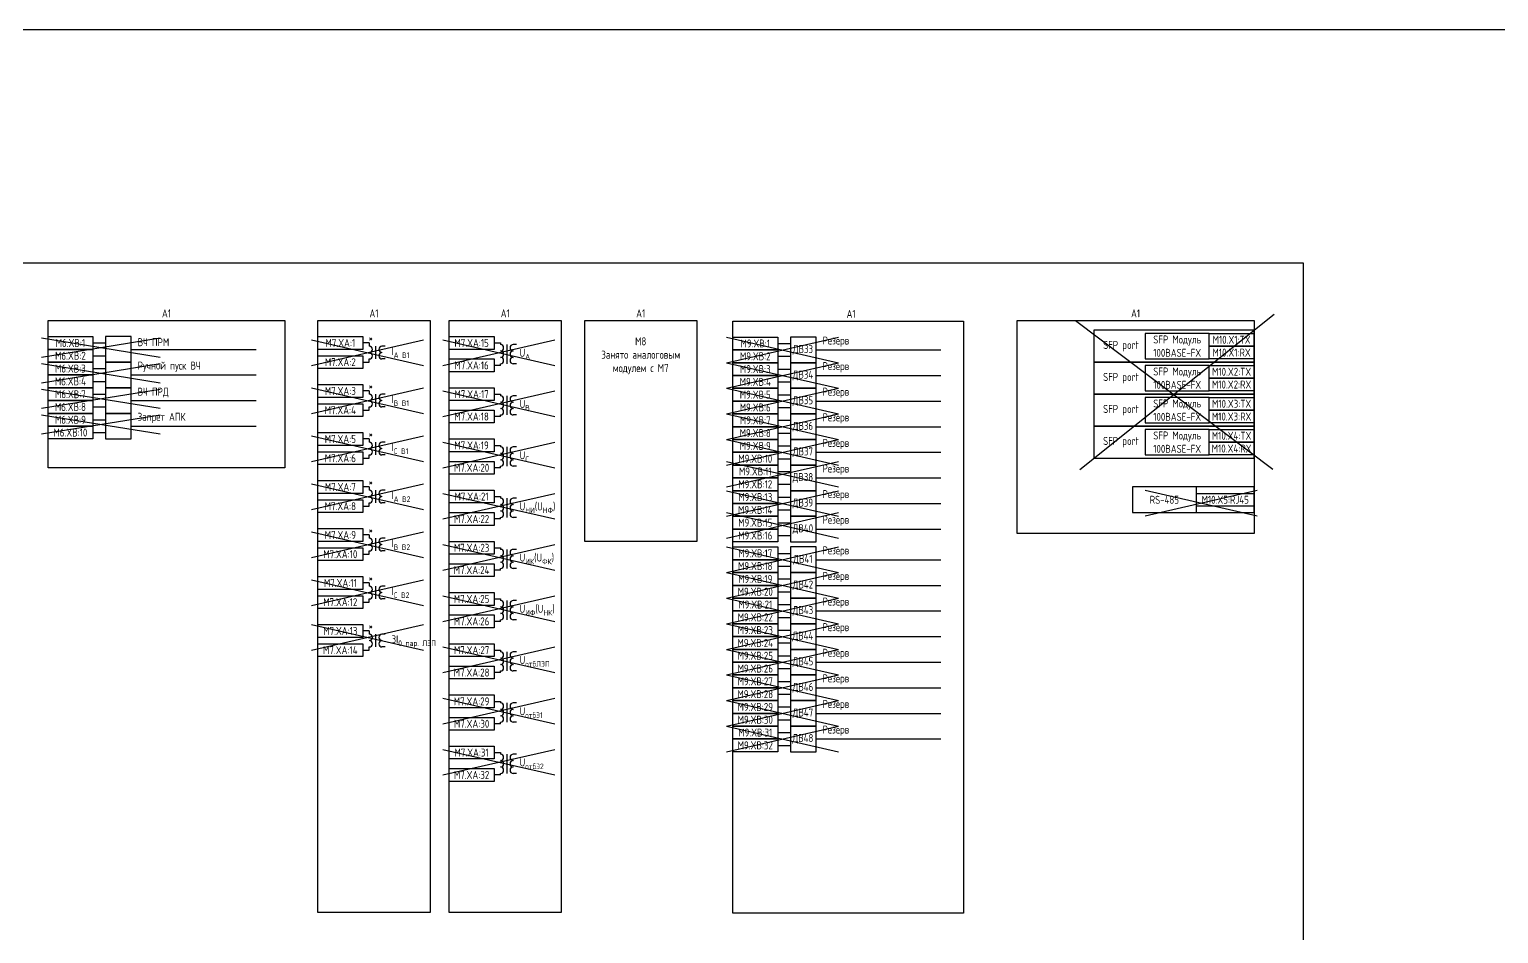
# Model space of a CAD drawing. Header units: millimetres. Extents: x -863 to 2619, y -90 to 586.
# Drawn here: x -243.7 to 215.1, y 303.4 to 586 of the extents above; entities that cross this region are included whole.
import ezdxf

# ---------------------------------------------------------------- set-up
doc = ezdxf.new("R2010")
doc.units = ezdxf.units.MM
doc.styles.add('Gost_type_A', font='GOST_0.TTF')

msp = doc.modelspace()

# ---------------------------------------------------------------- linework, layer by layer
at = {"color": 6}
for p, q in [((84.39, 448.51), (145, 497)), ((83.02, 495), (144.66, 448.55)), ((-239.93, 489.58), (-202.93, 483.58)), ((-239.93, 483.58), (-202.93, 489.58)), ((-155.62, 489), (-120.62, 481)), ((-155.62, 481), (-120.62, 489)), ((-114.62, 489), (-79.62, 481)), ((-114.62, 481), (-79.62, 489)), ((-239.93, 481.58), (-202.93, 475.58)), ((-239.93, 475.58), (-202.93, 481.58)), ((-239.93, 473.58), (-202.93, 467.58)), ((-239.93, 467.58), (-202.93, 473.58)), ((-155.62, 474), (-120.62, 466)), ((-155.62, 466), (-120.62, 474)), ((-114.62, 473), (-79.62, 465)), ((-114.62, 465), (-79.62, 473)), ((-239.93, 465.58), (-202.93, 459.58)), ((-239.93, 459.58), (-202.93, 465.58)), ((-155.62, 459), (-120.62, 451)), ((-155.62, 451), (-120.62, 459)), ((-114.62, 457), (-79.62, 449)), ((-114.62, 449), (-79.62, 457)), ((-155.62, 444), (-120.62, 436)), ((-155.62, 436), (-120.62, 444)), ((-114.62, 441), (-79.62, 433)), ((-114.62, 433), (-79.62, 441)), ((104.75, 442), (139.75, 434)), ((104.75, 434), (139.75, 442)), ((-155.62, 429), (-120.62, 421)), ((-155.62, 421), (-120.62, 429)), ((-114.62, 425), (-79.62, 417)), ((-114.62, 417), (-79.62, 425)), ((-155.62, 414), (-120.62, 406)), ((-155.62, 406), (-120.62, 414)), ((-114.62, 409), (-79.62, 401)), ((-114.62, 401), (-79.62, 409)), ((-155.62, 400), (-120.62, 392)), ((-155.62, 392), (-120.62, 400)), ((-114.62, 393), (-79.62, 385)), ((-114.62, 385), (-79.62, 393))]:
    msp.add_line(p, q, dxfattribs=at)
for p, q in [((-223.93, 488), (-219.93, 488)), ((-137.62, 488), (-139.62, 488)), ((-10.03, 487.84), (-6.03, 487.84)), ((-223.93, 484), (-219.93, 484)), ((-211.93, 486), (-172.93, 486)), ((-139.62, 482), (-137.62, 482)), ((-10.03, 483.84), (-6.03, 483.84)), ((1.96, 485.84), (40.97, 485.84)), ((-223.93, 480), (-219.93, 480)), ((-211.93, 478), (-172.93, 478)), ((-10.03, 479.84), (-6.03, 479.84)), ((1.96, 477.84), (40.97, 477.84)), ((-223.93, 476), (-219.93, 476)), ((-137.62, 473), (-139.62, 473)), ((-10.03, 475.84), (-6.03, 475.84)), ((-223.93, 472), (-219.93, 472)), ((-211.93, 470), (-172.93, 470)), ((-10.03, 471.84), (-6.03, 471.84)), ((1.96, 469.84), (40.97, 469.84)), ((-223.93, 468), (-219.93, 468)), ((-223.93, 464), (-219.93, 464)), ((-139.62, 467), (-137.62, 467)), ((-10.03, 467.84), (-6.03, 467.84)), ((-10.03, 463.84), (-6.03, 463.84)), ((-223.93, 460), (-219.93, 460)), ((-211.93, 462), (-172.93, 462)), ((-10.03, 459.84), (-6.03, 459.84)), ((1.96, 461.84), (40.97, 461.84)), ((-137.62, 458), (-139.62, 458)), ((-10.03, 455.84), (-6.03, 455.84)), ((-139.62, 452), (-137.62, 452)), ((-10.03, 451.84), (-6.03, 451.84)), ((1.96, 453.84), (40.97, 453.84)), ((-10.03, 447.84), (-6.03, 447.84)), ((1.96, 445.84), (40.97, 445.84)), ((-137.62, 443), (-139.62, 443)), ((-10.03, 443.84), (-6.03, 443.84)), ((-139.62, 437), (-137.62, 437)), ((-10.03, 439.84), (-6.03, 439.84)), ((1.96, 437.84), (40.97, 437.84)), ((-10.03, 435.84), (-6.03, 435.84)), ((-10.03, 431.84), (-6.03, 431.84)), ((-137.62, 428), (-139.62, 428)), ((-10.03, 427.84), (-6.03, 427.84)), ((1.96, 429.84), (40.97, 429.84)), ((-10.03, 422.26), (-6.03, 422.26)), ((-139.62, 422), (-137.62, 422)), ((-10.03, 418.26), (-6.03, 418.26)), ((1.96, 420.26), (40.97, 420.26)), ((-137.62, 413), (-139.62, 413)), ((-10.03, 414.26), (-6.03, 414.26)), ((-10.03, 410.26), (-6.03, 410.26)), ((1.96, 412.26), (40.97, 412.26)), ((-139.62, 407), (-137.62, 407)), ((-10.03, 406.26), (-6.03, 406.26)), ((1.96, 404.26), (40.97, 404.26)), ((-10.03, 402.26), (-6.03, 402.26)), ((-137.62, 398), (-139.62, 398)), ((-10.03, 398.26), (-6.03, 398.26)), ((1.96, 396.26), (40.97, 396.26)), ((-139.62, 392), (-137.62, 392)), ((-10.03, 394.26), (-6.03, 394.26)), ((-10.03, 390.26), (-6.03, 390.26)), ((-10.03, 386.26), (-6.03, 386.26)), ((1.96, 388.26), (40.97, 388.26)), ((-10.03, 382.26), (-6.03, 382.26)), ((-10.03, 378.26), (-6.03, 378.26)), ((1.96, 380.26), (40.97, 380.26)), ((-10.03, 374.26), (-6.03, 374.26)), ((1.96, 372.26), (40.97, 372.26)), ((-10.03, 370.26), (-6.03, 370.26)), ((-10.03, 366.26), (-6.03, 366.26)), ((1.96, 364.26), (40.97, 364.26)), ((-10.03, 362.26), (-6.03, 362.26))]:
    msp.add_line(p, q)
at = {"ltscale": 4}
for p, q in [((-137.62, 488), (-137.62, 487)), ((-137.62, 487.5), (-137.62, 487)), ((-135.62, 487), (-135.62, 483)), ((-135.62, 487), (-135.62, 483)), ((-132.62, 487), (-133.62, 487)), ((-132.62, 487), (-133.62, 487)), ((-98.62, 488), (-96.62, 488)), ((-96.62, 488), (-96.62, 487.5)), ((-96.62, 488), (-96.62, 487.5)), ((-94.62, 487.5), (-94.62, 483.5)), ((-91.62, 487.5), (-92.62, 487.5)), ((-137.62, 482), (-137.62, 483)), ((-132.62, 483), (-133.62, 483)), ((-132.62, 483), (-133.62, 483)), ((-94.62, 485.5), (-94.62, 481.5)), ((-96.62, 481), (-98.62, 481)), ((-96.62, 481), (-96.62, 481.5)), ((-91.62, 481.5), (-92.62, 481.5)), ((-137.62, 473), (-137.62, 472)), ((-137.62, 472.5), (-137.62, 472)), ((-135.62, 472), (-135.62, 468)), ((-135.62, 472), (-135.62, 468)), ((-132.62, 472), (-133.62, 472)), ((-132.62, 472), (-133.62, 472)), ((-98.62, 472), (-96.62, 472)), ((-96.62, 472), (-96.62, 471.5)), ((-96.62, 472), (-96.62, 471.5)), ((-94.62, 471.5), (-94.62, 467.5)), ((-94.62, 469.5), (-94.62, 465.5)), ((-91.62, 471.5), (-92.62, 471.5)), ((-137.62, 467), (-137.62, 468)), ((-132.62, 468), (-133.62, 468)), ((-132.62, 468), (-133.62, 468)), ((-96.62, 465), (-98.62, 465)), ((-96.62, 465), (-96.62, 465.5)), ((-91.62, 465.5), (-92.62, 465.5)), ((-137.62, 458), (-137.62, 457)), ((-137.62, 457.5), (-137.62, 457)), ((-135.62, 457), (-135.62, 453)), ((-135.62, 457), (-135.62, 453)), ((-132.62, 457), (-133.62, 457)), ((-132.62, 457), (-133.62, 457)), ((-98.62, 456), (-96.62, 456)), ((-96.62, 456), (-96.62, 455.5)), ((-96.62, 456), (-96.62, 455.5)), ((-94.62, 455.5), (-94.62, 451.5)), ((-91.62, 455.5), (-92.62, 455.5)), ((-137.62, 452), (-137.62, 453)), ((-132.62, 453), (-133.62, 453)), ((-132.62, 453), (-133.62, 453)), ((-94.62, 453.5), (-94.62, 449.5)), ((-96.62, 449), (-98.62, 449)), ((-96.62, 449), (-96.62, 449.5)), ((-91.62, 449.5), (-92.62, 449.5)), ((-137.62, 443), (-137.62, 442)), ((-137.62, 442.5), (-137.62, 442)), ((-135.62, 442), (-135.62, 438)), ((-135.62, 442), (-135.62, 438)), ((-132.62, 442), (-133.62, 442)), ((-132.62, 442), (-133.62, 442)), ((-137.62, 437), (-137.62, 438)), ((-132.62, 438), (-133.62, 438)), ((-132.62, 438), (-133.62, 438)), ((-98.62, 440), (-96.62, 440)), ((-96.62, 440), (-96.62, 439.5)), ((-96.62, 440), (-96.62, 439.5)), ((-94.62, 439.5), (-94.62, 435.5)), ((-94.62, 437.5), (-94.62, 433.5)), ((-91.62, 439.5), (-92.62, 439.5)), ((-96.62, 433), (-98.62, 433)), ((-96.62, 433), (-96.62, 433.5)), ((-91.62, 433.5), (-92.62, 433.5)), ((-137.62, 428), (-137.62, 427)), ((-137.62, 427.5), (-137.62, 427)), ((-135.62, 427), (-135.62, 423)), ((-135.62, 427), (-135.62, 423)), ((-132.62, 427), (-133.62, 427)), ((-132.62, 427), (-133.62, 427)), ((-137.62, 422), (-137.62, 423)), ((-132.62, 423), (-133.62, 423)), ((-132.62, 423), (-133.62, 423)), ((-98.62, 424), (-96.62, 424)), ((-96.62, 424), (-96.62, 423.5)), ((-96.62, 424), (-96.62, 423.5)), ((-94.62, 423.5), (-94.62, 419.5)), ((-91.62, 423.5), (-92.62, 423.5)), ((-94.62, 421.5), (-94.62, 417.5)), ((-137.62, 413), (-137.62, 412)), ((-96.62, 417), (-98.62, 417)), ((-96.62, 417), (-96.62, 417.5)), ((-91.62, 417.5), (-92.62, 417.5)), ((-137.62, 412.5), (-137.62, 412)), ((-135.62, 412), (-135.62, 408)), ((-135.62, 412), (-135.62, 408)), ((-132.62, 412), (-133.62, 412)), ((-132.62, 412), (-133.62, 412)), ((-137.62, 407), (-137.62, 408)), ((-132.62, 408), (-133.62, 408)), ((-132.62, 408), (-133.62, 408)), ((-98.62, 408), (-96.62, 408)), ((-96.62, 408), (-96.62, 407.5)), ((-96.62, 408), (-96.62, 407.5)), ((-94.62, 407.5), (-94.62, 403.5)), ((-94.62, 405.5), (-94.62, 401.5)), ((-91.62, 407.5), (-92.62, 407.5)), ((-96.62, 401), (-98.62, 401)), ((-96.62, 401), (-96.62, 401.5)), ((-91.62, 401.5), (-92.62, 401.5)), ((-137.62, 398), (-137.62, 397)), ((-137.62, 397.5), (-137.62, 397)), ((-135.62, 397), (-135.62, 393)), ((-135.62, 397), (-135.62, 393)), ((-132.62, 397), (-133.62, 397)), ((-132.62, 397), (-133.62, 397)), ((-137.62, 392), (-137.62, 393)), ((-132.62, 393), (-133.62, 393)), ((-132.62, 393), (-133.62, 393)), ((-98.62, 392), (-96.62, 392)), ((-96.62, 392), (-96.62, 391.5)), ((-96.62, 392), (-96.62, 391.5)), ((-94.62, 391.5), (-94.62, 387.5)), ((-91.62, 391.5), (-92.62, 391.5)), ((-96.62, 385), (-96.62, 385.5)), ((-94.62, 389.5), (-94.62, 385.5)), ((-91.62, 385.5), (-92.62, 385.5)), ((-96.62, 385), (-98.62, 385)), ((-98.62, 376), (-96.62, 376)), ((-96.62, 376), (-96.62, 375.5)), ((-96.62, 376), (-96.62, 375.5)), ((-94.62, 375.5), (-94.62, 371.5)), ((-94.62, 373.5), (-94.62, 369.5)), ((-91.62, 375.5), (-92.62, 375.5)), ((-96.62, 369), (-98.62, 369)), ((-96.62, 369), (-96.62, 369.5)), ((-91.62, 369.5), (-92.62, 369.5)), ((-98.62, 360), (-96.62, 360)), ((-96.62, 360), (-96.62, 359.5)), ((-96.62, 360), (-96.62, 359.5)), ((-94.62, 359.5), (-94.62, 355.5)), ((-91.62, 359.5), (-92.62, 359.5)), ((-96.62, 353), (-96.62, 353.5)), ((-94.62, 357.5), (-94.62, 353.5)), ((-91.62, 353.5), (-92.62, 353.5)), ((-96.62, 353), (-98.62, 353))]:
    msp.add_line(p, q, dxfattribs=at)
at = {"color": 3}
for p, q in [((-26.03, 489.84), (8.97, 481.84)), ((-26.03, 481.84), (8.97, 489.84)), ((-26.03, 481.84), (8.97, 473.84)), ((-26.03, 473.84), (8.97, 481.84)), ((-26.03, 473.84), (8.97, 465.84)), ((-26.03, 465.84), (8.97, 473.84)), ((-26.03, 465.84), (8.97, 457.84)), ((-26.03, 457.84), (8.97, 465.84)), ((-26.03, 457.84), (8.97, 449.84)), ((-26.03, 449.84), (8.97, 457.84)), ((-26.03, 451), (8.97, 443)), ((-26.03, 443), (8.97, 451)), ((-26.03, 441.84), (8.97, 433.84)), ((-26.03, 433.84), (8.97, 441.84)), ((-26.03, 435), (8.97, 427)), ((-26.03, 427), (8.97, 435)), ((-26.03, 424.26), (8.97, 416.26)), ((-26.03, 416.26), (8.97, 424.26)), ((-26.03, 416.26), (8.97, 408.26)), ((-26.03, 408.26), (8.97, 416.26)), ((-26.03, 408.26), (8.97, 400.26)), ((-26.03, 400.26), (8.97, 408.26)), ((-26.03, 400.26), (8.97, 392.26)), ((-26.03, 392.26), (8.97, 400.26)), ((-26.03, 392.26), (8.97, 384.26)), ((-26.03, 384.26), (8.97, 392.26)), ((-26.03, 384.26), (8.97, 376.26)), ((-26.03, 376.26), (8.97, 384.26)), ((-114.62, 377), (-79.62, 369)), ((-114.62, 369), (-79.62, 377)), ((-26.03, 376.26), (8.97, 368.26)), ((-26.03, 368.26), (8.97, 376.26)), ((-26.03, 368.26), (8.97, 360.26)), ((-26.03, 360.26), (8.97, 368.26)), ((-114.62, 361), (-79.62, 353)), ((-114.62, 353), (-79.62, 361))]:
    msp.add_line(p, q, dxfattribs=at)
for points in [[(-863, 586), (2619, 586), (2619, -90), (-863, -90)], [(-630, 513), (154.1, 513), (154.1, 297), (-630, 297)], [(-237.93, 495), (-163.93, 495), (-163.93, 449), (-237.93, 449)], [(-153.62, 495), (-118.62, 495), (-118.62, 310), (-153.62, 310)], [(-112.62, 495), (-77.62, 495), (-77.62, 310), (-112.62, 310)], [(-70.31, 495), (-35.31, 495), (-35.31, 426), (-70.31, 426)], [(-24.03, 494.84), (47.97, 494.84), (47.97, 309.84), (-24.03, 309.84)], [(64.75, 495), (138.75, 495), (138.75, 428.42), (64.75, 428.42)], [(138.75, 492), (88.75, 492), (88.75, 482), (138.75, 482)], [(-237.93, 490), (-223.93, 490), (-223.93, 486), (-237.93, 486)], [(-153.62, 490), (-139.62, 490), (-139.62, 486), (-153.62, 486)], [(-112.62, 490), (-98.62, 490), (-98.62, 486), (-112.62, 486)], [(-24.03, 489.84), (-10.03, 489.84), (-10.03, 485.84), (-24.03, 485.84)], [(124.75, 491), (138.75, 491), (138.75, 487), (124.75, 487)], [(124.75, 487), (138.75, 487), (138.75, 483), (124.75, 483)], [(-237.93, 486), (-223.93, 486), (-223.93, 482), (-237.93, 482)], [(-237.93, 482), (-223.93, 482), (-223.93, 478), (-237.93, 478)], [(-153.62, 484), (-139.62, 484), (-139.62, 480), (-153.62, 480)], [(-112.62, 483), (-98.62, 483), (-98.62, 479), (-112.62, 479)], [(-24.03, 485.84), (-10.03, 485.84), (-10.03, 481.84), (-24.03, 481.84)], [(-24.03, 481.84), (-10.03, 481.84), (-10.03, 477.84), (-24.03, 477.84)], [(138.75, 482), (88.75, 482), (88.75, 472), (138.75, 472)], [(-237.93, 478), (-223.93, 478), (-223.93, 474), (-237.93, 474)], [(-24.03, 477.84), (-10.03, 477.84), (-10.03, 473.84), (-24.03, 473.84)], [(124.75, 481), (138.75, 481), (138.75, 477), (124.75, 477)], [(-237.93, 474), (-223.93, 474), (-223.93, 470), (-237.93, 470)], [(-153.62, 475), (-139.62, 475), (-139.62, 471), (-153.62, 471)], [(-112.62, 474), (-98.62, 474), (-98.62, 470), (-112.62, 470)], [(-24.03, 473.84), (-10.03, 473.84), (-10.03, 469.84), (-24.03, 469.84)], [(124.75, 477), (138.75, 477), (138.75, 473), (124.75, 473)], [(-237.93, 470), (-223.93, 470), (-223.93, 466), (-237.93, 466)], [(-153.62, 469), (-139.62, 469), (-139.62, 465), (-153.62, 465)], [(-24.03, 469.84), (-10.03, 469.84), (-10.03, 465.84), (-24.03, 465.84)], [(138.75, 472), (88.75, 472), (88.75, 462), (138.75, 462)], [(124.75, 471), (138.75, 471), (138.75, 467), (124.75, 467)], [(-237.93, 466), (-223.93, 466), (-223.93, 462), (-237.93, 462)], [(-112.62, 467), (-98.62, 467), (-98.62, 463), (-112.62, 463)], [(-24.03, 465.84), (-10.03, 465.84), (-10.03, 461.84), (-24.03, 461.84)], [(124.75, 467), (138.75, 467), (138.75, 463), (124.75, 463)], [(-237.93, 462), (-223.93, 462), (-223.93, 458), (-237.93, 458)], [(-153.62, 460), (-139.62, 460), (-139.62, 456), (-153.62, 456)], [(-24.03, 461.84), (-10.03, 461.84), (-10.03, 457.84), (-24.03, 457.84)], [(138.75, 462), (88.75, 462), (88.75, 452), (138.75, 452)], [(124.75, 461), (138.75, 461), (138.75, 457), (124.75, 457)], [(-112.62, 458), (-98.62, 458), (-98.62, 454), (-112.62, 454)], [(-24.03, 457.84), (-10.03, 457.84), (-10.03, 453.84), (-24.03, 453.84)], [(124.75, 457), (138.75, 457), (138.75, 453), (124.75, 453)], [(-153.62, 454), (-139.62, 454), (-139.62, 450), (-153.62, 450)], [(-112.62, 451), (-98.62, 451), (-98.62, 447), (-112.62, 447)], [(-24.03, 453.84), (-10.03, 453.84), (-10.03, 449.84), (-24.03, 449.84)], [(-24.03, 449.84), (-10.03, 449.84), (-10.03, 445.84), (-24.03, 445.84)], [(-24.03, 445.84), (-10.03, 445.84), (-10.03, 441.84), (-24.03, 441.84)], [(-153.62, 445), (-139.62, 445), (-139.62, 441), (-153.62, 441)], [(-112.62, 442), (-98.62, 442), (-98.62, 438), (-112.62, 438)], [(-24.03, 441.84), (-10.03, 441.84), (-10.03, 437.84), (-24.03, 437.84)], [(120.75, 441), (138.75, 441), (138.75, 437), (120.75, 437)], [(-153.62, 439), (-139.62, 439), (-139.62, 435), (-153.62, 435)], [(-24.03, 437.84), (-10.03, 437.84), (-10.03, 433.84), (-24.03, 433.84)], [(-112.62, 435), (-98.62, 435), (-98.62, 431), (-112.62, 431)], [(-24.03, 433.84), (-10.03, 433.84), (-10.03, 429.84), (-24.03, 429.84)], [(-153.62, 430), (-139.62, 430), (-139.62, 426), (-153.62, 426)], [(-24.03, 429.84), (-10.03, 429.84), (-10.03, 425.84), (-24.03, 425.84)], [(-153.62, 424), (-139.62, 424), (-139.62, 420), (-153.62, 420)], [(-112.62, 426), (-98.62, 426), (-98.62, 422), (-112.62, 422)], [(-24.03, 424.26), (-10.03, 424.26), (-10.03, 420.26), (-24.03, 420.26)], [(-112.62, 419), (-98.62, 419), (-98.62, 415), (-112.62, 415)], [(-24.03, 420.26), (-10.03, 420.26), (-10.03, 416.26), (-24.03, 416.26)], [(-153.62, 415), (-139.62, 415), (-139.62, 411), (-153.62, 411)], [(-24.03, 416.26), (-10.03, 416.26), (-10.03, 412.26), (-24.03, 412.26)], [(-153.62, 409), (-139.62, 409), (-139.62, 405), (-153.62, 405)], [(-112.62, 410), (-98.62, 410), (-98.62, 406), (-112.62, 406)], [(-24.03, 412.26), (-10.03, 412.26), (-10.03, 408.26), (-24.03, 408.26)], [(-24.03, 408.26), (-10.03, 408.26), (-10.03, 404.26), (-24.03, 404.26)], [(-24.03, 404.26), (-10.03, 404.26), (-10.03, 400.26), (-24.03, 400.26)], [(-153.62, 400), (-139.62, 400), (-139.62, 396), (-153.62, 396)], [(-112.62, 403), (-98.62, 403), (-98.62, 399), (-112.62, 399)], [(-24.03, 400.26), (-10.03, 400.26), (-10.03, 396.26), (-24.03, 396.26)], [(-24.03, 396.26), (-10.03, 396.26), (-10.03, 392.26), (-24.03, 392.26)], [(-153.62, 394), (-139.62, 394), (-139.62, 390), (-153.62, 390)], [(-112.62, 394), (-98.62, 394), (-98.62, 390), (-112.62, 390)], [(-24.03, 392.26), (-10.03, 392.26), (-10.03, 388.26), (-24.03, 388.26)], [(-112.62, 387), (-98.62, 387), (-98.62, 383), (-112.62, 383)], [(-24.03, 388.26), (-10.03, 388.26), (-10.03, 384.26), (-24.03, 384.26)], [(-24.03, 384.26), (-10.03, 384.26), (-10.03, 380.26), (-24.03, 380.26)], [(-112.62, 378), (-98.62, 378), (-98.62, 374), (-112.62, 374)], [(-24.03, 380.26), (-10.03, 380.26), (-10.03, 376.26), (-24.03, 376.26)], [(-24.03, 376.26), (-10.03, 376.26), (-10.03, 372.26), (-24.03, 372.26)], [(-24.03, 372.26), (-10.03, 372.26), (-10.03, 368.26), (-24.03, 368.26)], [(-112.62, 371), (-98.62, 371), (-98.62, 367), (-112.62, 367)], [(-24.03, 368.26), (-10.03, 368.26), (-10.03, 364.26), (-24.03, 364.26)], [(-24.03, 364.26), (-10.03, 364.26), (-10.03, 360.26), (-24.03, 360.26)], [(-112.62, 362), (-98.62, 362), (-98.62, 358), (-112.62, 358)], [(-112.62, 355), (-98.62, 355), (-98.62, 351), (-112.62, 351)]]:
    msp.add_lwpolyline(points, close=True)
at = {"ltscale": 4}
for points in [[(-219.93, 482), (-211.93, 482), (-211.93, 490), (-219.93, 490)], [(-6.03, 481.84), (1.96, 481.84), (1.96, 489.84), (-6.03, 489.84)], [(104.75, 483), (124.75, 483), (124.75, 491), (104.75, 491)], [(-219.93, 474), (-211.93, 474), (-211.93, 482), (-219.93, 482)], [(-6.03, 473.84), (1.96, 473.84), (1.96, 481.84), (-6.03, 481.84)], [(104.75, 473), (124.75, 473), (124.75, 481), (104.75, 481)], [(-219.93, 466), (-211.93, 466), (-211.93, 474), (-219.93, 474)], [(-6.03, 465.84), (1.96, 465.84), (1.96, 473.84), (-6.03, 473.84)], [(104.75, 463), (124.75, 463), (124.75, 471), (104.75, 471)], [(-219.93, 458), (-211.93, 458), (-211.93, 466), (-219.93, 466)], [(-6.03, 457.84), (1.96, 457.84), (1.96, 465.84), (-6.03, 465.84)], [(104.75, 453), (124.75, 453), (124.75, 461), (104.75, 461)], [(-6.03, 449.84), (1.96, 449.84), (1.96, 457.84), (-6.03, 457.84)], [(-6.03, 441.84), (1.96, 441.84), (1.96, 449.84), (-6.03, 449.84)], [(-6.03, 433.84), (1.96, 433.84), (1.96, 441.84), (-6.03, 441.84)], [(100.75, 435), (138.75, 435), (138.75, 443), (100.75, 443)], [(100.75, 435), (120.75, 435), (120.75, 443), (100.75, 443)], [(-6.03, 425.84), (1.96, 425.84), (1.96, 433.84), (-6.03, 433.84)], [(-6.03, 416.26), (1.96, 416.26), (1.96, 424.26), (-6.03, 424.26)], [(-6.03, 408.26), (1.96, 408.26), (1.96, 416.26), (-6.03, 416.26)], [(-6.03, 400.26), (1.96, 400.26), (1.96, 408.26), (-6.03, 408.26)], [(-6.03, 392.26), (1.96, 392.26), (1.96, 400.26), (-6.03, 400.26)], [(-6.03, 384.26), (1.96, 384.26), (1.96, 392.26), (-6.03, 392.26)], [(-6.03, 376.26), (1.96, 376.26), (1.96, 384.26), (-6.03, 384.26)], [(-6.03, 368.26), (1.96, 368.26), (1.96, 376.26), (-6.03, 376.26)], [(-6.03, 360.26), (1.96, 360.26), (1.96, 368.26), (-6.03, 368.26)]]:
    msp.add_lwpolyline(points, close=True, dxfattribs=at)
for centre, start, end in [((-137.62, 486), 270, 90), ((-137.62, 486), 270, 90), ((-133.62, 486), 90, 270), ((-133.62, 486), 90, 270), ((-96.62, 486.5), 270, 90), ((-92.62, 486.5), 90, 270), ((-92.62, 486.5), 90, 270), ((-137.62, 484), 270, 90), ((-137.62, 484), 270, 90), ((-133.62, 484), 90, 270), ((-133.62, 484), 90, 270), ((-96.62, 484.5), 270, 90), ((-96.62, 482.5), 270, 90), ((-92.62, 484.5), 90, 270), ((-92.62, 484.5), 90, 270), ((-92.62, 482.5), 90, 270), ((-137.62, 471), 270, 90), ((-137.62, 471), 270, 90), ((-137.62, 469), 270, 90), ((-137.62, 469), 270, 90), ((-133.62, 471), 90, 270), ((-133.62, 471), 90, 270), ((-133.62, 469), 90, 270), ((-133.62, 469), 90, 270), ((-96.62, 470.5), 270, 90), ((-96.62, 468.5), 270, 90), ((-92.62, 470.5), 90, 270), ((-92.62, 470.5), 90, 270), ((-92.62, 468.5), 90, 270), ((-92.62, 468.5), 90, 270), ((-96.62, 466.5), 270, 90), ((-92.62, 466.5), 90, 270), ((-137.62, 456), 270, 90), ((-137.62, 456), 270, 90), ((-137.62, 454), 270, 90), ((-137.62, 454), 270, 90), ((-133.62, 456), 90, 270), ((-133.62, 456), 90, 270), ((-133.62, 454), 90, 270), ((-133.62, 454), 90, 270), ((-96.62, 454.5), 270, 90), ((-92.62, 454.5), 90, 270), ((-92.62, 454.5), 90, 270), ((-96.62, 452.5), 270, 90), ((-96.62, 450.5), 270, 90), ((-92.62, 452.5), 90, 270), ((-92.62, 452.5), 90, 270), ((-92.62, 450.5), 90, 270), ((-137.62, 441), 270, 90), ((-137.62, 441), 270, 90), ((-133.62, 441), 90, 270), ((-133.62, 441), 90, 270), ((-137.62, 439), 270, 90), ((-137.62, 439), 270, 90), ((-133.62, 439), 90, 270), ((-133.62, 439), 90, 270), ((-96.62, 438.5), 270, 90), ((-96.62, 436.5), 270, 90), ((-92.62, 438.5), 90, 270), ((-92.62, 438.5), 90, 270), ((-92.62, 436.5), 90, 270), ((-92.62, 436.5), 90, 270), ((-96.62, 434.5), 270, 90), ((-92.62, 434.5), 90, 270), ((-137.62, 426), 270, 90), ((-137.62, 426), 270, 90), ((-133.62, 426), 90, 270), ((-133.62, 426), 90, 270), ((-137.62, 424), 270, 90), ((-137.62, 424), 270, 90), ((-133.62, 424), 90, 270), ((-133.62, 424), 90, 270), ((-96.62, 422.5), 270, 90), ((-92.62, 422.5), 90, 270), ((-92.62, 422.5), 90, 270), ((-96.62, 420.5), 270, 90), ((-96.62, 418.5), 270, 90), ((-92.62, 420.5), 90, 270), ((-92.62, 420.5), 90, 270), ((-92.62, 418.5), 90, 270), ((-137.62, 411), 270, 90), ((-137.62, 411), 270, 90), ((-137.62, 409), 270, 90), ((-137.62, 409), 270, 90), ((-133.62, 411), 90, 270), ((-133.62, 411), 90, 270), ((-133.62, 409), 90, 270), ((-133.62, 409), 90, 270), ((-96.62, 406.5), 270, 90), ((-96.62, 404.5), 270, 90), ((-92.62, 406.5), 90, 270), ((-92.62, 406.5), 90, 270), ((-92.62, 404.5), 90, 270), ((-92.62, 404.5), 90, 270), ((-96.62, 402.5), 270, 90), ((-92.62, 402.5), 90, 270), ((-137.62, 396), 270, 90), ((-137.62, 396), 270, 90), ((-137.62, 394), 270, 90), ((-137.62, 394), 270, 90), ((-133.62, 396), 90, 270), ((-133.62, 396), 90, 270), ((-133.62, 394), 90, 270), ((-133.62, 394), 90, 270), ((-96.62, 390.5), 270, 90), ((-92.62, 390.5), 90, 270), ((-92.62, 390.5), 90, 270), ((-96.62, 388.5), 270, 90), ((-96.62, 386.5), 270, 90), ((-92.62, 388.5), 90, 270), ((-92.62, 388.5), 90, 270), ((-92.62, 386.5), 90, 270), ((-96.62, 374.5), 270, 90), ((-96.62, 372.5), 270, 90), ((-92.62, 374.5), 90, 270), ((-92.62, 374.5), 90, 270), ((-92.62, 372.5), 90, 270), ((-92.62, 372.5), 90, 270), ((-96.62, 370.5), 270, 90), ((-92.62, 370.5), 90, 270), ((-96.62, 358.5), 270, 90), ((-92.62, 358.5), 90, 270), ((-92.62, 358.5), 90, 270), ((-96.62, 356.5), 270, 90), ((-96.62, 354.5), 270, 90), ((-92.62, 356.5), 90, 270), ((-92.62, 356.5), 90, 270), ((-92.62, 354.5), 90, 270)]:
    msp.add_arc(centre, 1, start, end, dxfattribs=at)

# ---------------------------------------------------------------- texts
at = {"char_height": 2.5, "attachment_point": 8, "line_spacing_factor": 0.9, "style": 'Gost_type_A'}
for insert, width in [((-200.93, 496), 74.0002), ((-136.12, 496), 35), ((-95.12, 496), 35), ((-52.81, 496), 35), ((12.9, 495.84), 73.8762), ((101.75, 496), 74.0002)]:
    msp.add_mtext('A1', dxfattribs=dict(at, insert=insert, width=width))
at = {"char_height": 2.5, "style": 'Gost_type_A'}
for s, insert, width, attachment_point in [('M6.XВ:1', (-230.93, 488), 14, 5), ('ВЧ ПРM', (-209.93, 487), 30.8621, 7), ('M7.XA:1', (-146.62, 488), 14, 5), ('*', (-137.12, 489.5), 3, 5), ('\\A1;I{\\H0.7x;\\S^ A B1;}', (-130.62, 485), 8, 4), ('M7.XA:15', (-105.62, 488), 14, 5), ('M8\\PЗанято аналоговым модулем с М7', (-52.81, 484), 35, 5), ('M9.XВ:1', (-17.03, 487.84), 14, 5), ('ДВ33', (-2.16, 485.84), 7.7588, 5), ('Резерв', (3.97, 486.84), 30.8621, 7), ('SFP port', (102.75, 487), 20, 6), ('SFP Mодуль 100BASE-FX', (114.75, 487), 19.9998, 5), ('M10.X1:TX', (131.75, 489), 14, 5), ('M6.XВ:2', (-230.93, 484), 14, 5), ('Ручной пуск ВЧ', (-209.93, 479), 44.8565, 7), ('M7.XA:2', (-146.63, 482), 14.018, 5), ('M7.XA:16', (-105.63, 481), 14.018, 5), ('\\A1;U{\\H0.7x;\\S^ A;}', (-90.62, 484.5), 12, 4), ('M9.XВ:2', (-17.03, 483.84), 14, 5), ('Резерв', (3.97, 478.84), 44.8565, 7), ('M10.X1:RX', (131.75, 485), 14, 5), ('M6.XВ:4', (-230.93, 476), 14, 5), ('M6.XВ:3', (-230.93, 480), 14, 5), ('M9.XВ:3', (-17.03, 479.84), 14, 5), ('ДВ34', (-2.16, 477.84), 7.7588, 5), ('SFP port', (102.75, 477), 20, 6), ('SFP Mодуль 100BASE-FX', (114.75, 477), 19.9998, 5), ('M10.X2:TX', (131.75, 479), 14, 5), ('M6.XВ:7', (-230.93, 472), 14, 5), ('ВЧ ПРД', (-209.93, 471), 27.8465, 7), ('M7.XA:3', (-146.62, 473), 14, 5), ('*', (-137.12, 474.5), 3, 5), ('M7.XA:17', (-105.63, 472), 14.018, 5), ('M9.XВ:4', (-17.03, 475.84), 14, 5), ('M9.XВ:5', (-17.03, 471.84), 14, 5), ('Резерв', (3.97, 470.84), 27.8465, 7), ('M10.X2:RX', (131.75, 475), 14, 5), ('M6.XВ:8', (-230.93, 468), 14, 5), ('M7.XA:4', (-146.63, 466.99), 14.018, 5), ('\\A1;I{\\H0.7x;\\S^ B B1;}', (-130.62, 470), 8, 4), ('\\A1;U{\\H0.7x;\\S^ B;}', (-90.62, 468.5), 12, 4), ('M9.XВ:6', (-17.03, 467.84), 14, 5), ('ДВ35', (-2.16, 469.84), 7.7588, 5), ('SFP port', (102.75, 467), 20, 6), ('SFP Mодуль 100BASE-FX', (114.75, 467), 19.9998, 5), ('M10.X3:TX', (131.75, 469), 14, 5), ('M6.XВ:9', (-230.93, 464), 14, 5), ('Запрет АПК', (-209.93, 463), 27.8465, 7), ('M7.XA:18', (-105.63, 465), 14.018, 5), ('M9.XВ:7', (-17.03, 463.84), 14, 5), ('Резерв', (3.97, 462.84), 27.8465, 7), ('M10.X3:RX', (131.75, 465), 14, 5), ('M6.XВ:10', (-230.93, 460), 14, 5), ('M7.XA:5', (-146.62, 458), 14, 5), ('*', (-137.12, 459.5), 3, 5), ('M9.XВ:8', (-17.03, 459.84), 14, 5), ('ДВ36', (-2.16, 461.84), 7.7588, 5), ('SFP Mодуль 100BASE-FX', (114.75, 457), 19.9998, 5), ('M10.X4:TX', (131.75, 459), 14, 5), ('\\A1;I{\\H0.7x;\\S^ C B1;}', (-130.62, 455), 8, 4), ('M7.XA:19', (-105.63, 456), 14.018, 5), ('M9.XВ:9', (-17.03, 455.84), 14, 5), ('ДВ37', (-2.16, 453.84), 7.7588, 5), ('Резерв', (3.97, 454.84), 32.328, 7), ('SFP port', (102.75, 457), 20, 6), ('M10.X4:RX', (131.75, 455), 14, 5), ('M7.XA:6', (-146.63, 451.99), 14.018, 5), ('M7.XA:20', (-105.63, 449), 14.018, 5), ('\\A1;U{\\H0.7x;\\S^ C;}', (-90.62, 452.5), 12, 4), ('M9.XВ:10', (-17.03, 451.84), 14, 5), ('Резерв', (3.97, 446.84), 27.8465, 7), ('M9.XВ:11', (-17.03, 447.84), 14, 5), ('ДВ38', (-2.16, 445.84), 7.7588, 5), ('M7.XA:7', (-146.62, 443), 14, 5), ('*', (-137.12, 444.5), 3, 5), ('\\A1;I{\\H0.7x;\\S^ A B2;}', (-130.62, 440), 8, 4), ('M7.XA:21', (-105.63, 440), 14.018, 5), ('M9.XВ:13', (-17.03, 439.84), 14, 5), ('M9.XВ:12', (-17.03, 443.84), 14, 5), ('Резерв', (3.97, 438.84), 27.8465, 7), ('M7.XA:8', (-146.63, 436.99), 14.018, 5), ('\\A1;U{\\H0.7x;\\S^ НИ;}(U{\\H0.7x;\\S^ НФ;})', (-90.62, 436.5), 12, 4), ('M9.XВ:14', (-17.03, 435.84), 14, 5), ('ДВ39', (-2.16, 437.84), 7.7588, 5), ('RS-485', (110.75, 439), 19.9998, 5), ('M10.X5:RJ45', (129.75, 439), 18.0002, 5), ('M7.XA:22', (-105.63, 433), 14.018, 5), ('M9.XВ:15', (-17.03, 431.84), 14, 5), ('ДВ40', (-2.16, 429.84), 7.7588, 5), ('Резерв', (3.97, 430.84), 27.8465, 7), ('M7.XA:9', (-146.62, 428), 14, 5), ('*', (-137.12, 429.5), 3, 5), ('M9.XВ:16', (-17.03, 427.84), 14, 5), ('M7.XA:10', (-146.63, 421.99), 14.018, 5), ('\\A1;I{\\H0.7x;\\S^ B B2;}', (-130.62, 425), 8, 4), ('M7.XA:23', (-105.63, 424), 14.018, 5), ('\\A1;U{\\H0.7x;\\S^ ИК;}(U{\\H0.7x;\\S^ ФК;})', (-90.62, 420.5), 12, 4), ('M9.XВ:17', (-17.03, 422.26), 14, 5), ('Резерв', (3.97, 421.26), 27.8465, 7), ('M7.XA:24', (-105.63, 417), 14.018, 5), ('M9.XВ:18', (-17.03, 418.26), 14, 5), ('ДВ41', (-2.16, 420.26), 7.7588, 5), ('M7.XA:11', (-146.62, 413), 14, 5), ('*', (-137.12, 414.5), 3, 5), ('M9.XВ:19', (-17.03, 414.26), 14, 5), ('ДВ42', (-2.16, 412.26), 7.7588, 5), ('Резерв', (3.97, 413.26), 27.8465, 7), ('\\A1;I{\\H0.7x;\\S^ C B2;}', (-130.62, 410), 8, 4), ('M7.XA:25', (-105.63, 408), 14.018, 5), ('M9.XВ:20', (-17.03, 410.26), 14, 5), ('Резерв', (3.97, 405.26), 27.8465, 7), ('M7.XA:12', (-146.63, 407), 14.018, 5), ('\\A1;U{\\H0.7x;\\S^ ИФ;}(U{\\H0.7x;\\S^ НК;})', (-90.62, 404.5), 12, 4), ('M9.XВ:21', (-17.03, 406.26), 14, 5), ('ДВ43', (-2.16, 404.26), 7.7588, 5), ('M7.XA:13', (-146.62, 398.01), 14, 5), ('*', (-137.12, 399.5), 3, 5), ('M7.XA:26', (-105.63, 401), 14.018, 5), ('M9.XВ:23', (-17.03, 398.26), 14, 5), ('M9.XВ:22', (-17.03, 402.26), 14, 5), ('Резерв', (3.97, 397.26), 27.8465, 7), ('\\A1;3I{\\H0.7x;\\S^ 0 пар. ЛЭП;}', (-130.62, 395), 14.005, 4), ('M9.XВ:24', (-17.03, 394.26), 14, 5), ('ДВ44', (-2.16, 396.26), 7.7588, 5), ('M7.XA:14', (-146.63, 392), 14.018, 5), ('M7.XA:27', (-105.63, 392), 14.018, 5), ('\\A1;U{\\H0.7x;\\S^ отбЛЭП;}', (-90.62, 388.5), 12, 4), ('M9.XВ:25', (-17.03, 390.26), 14, 5), ('Резерв', (3.97, 389.26), 27.8465, 7), ('M7.XA:28', (-105.63, 385), 14.018, 5), ('M9.XВ:26', (-17.03, 386.26), 14, 5), ('ДВ45', (-2.16, 388.26), 7.7588, 5), ('M9.XВ:27', (-17.03, 382.26), 14, 5), ('ДВ46', (-2.16, 380.26), 7.7588, 5), ('Резерв', (3.97, 381.26), 27.8465, 7), ('M7.XA:29', (-105.63, 376), 14.018, 5), ('M9.XВ:28', (-17.03, 378.26), 14, 5), ('Резерв', (3.97, 373.26), 27.8465, 7), ('\\A1;U{\\H0.7x;\\S^ отбЭ1;}', (-90.62, 372.5), 12, 4), ('M9.XВ:29', (-17.03, 374.26), 14, 5), ('ДВ47', (-2.16, 372.26), 7.7588, 5), ('M7.XA:30', (-105.63, 369), 14.018, 5), ('M9.XВ:30', (-17.03, 370.26), 14, 5), ('M9.XВ:31', (-17.03, 366.26), 14, 5), ('Резерв', (3.97, 365.26), 27.8465, 7), ('M9.XВ:32', (-17.03, 362.26), 14, 5), ('ДВ48', (-2.16, 364.26), 7.7588, 5), ('M7.XA:31', (-105.63, 360), 14.018, 5), ('\\A1;U{\\H0.7x;\\S^ отбЭ2;}', (-90.62, 356.5), 12, 4), ('M7.XA:32', (-105.63, 353), 14.018, 5)]:
    msp.add_mtext(s, dxfattribs=dict(at, insert=insert, width=width, attachment_point=attachment_point))

doc.saveas('drawing.dxf')
